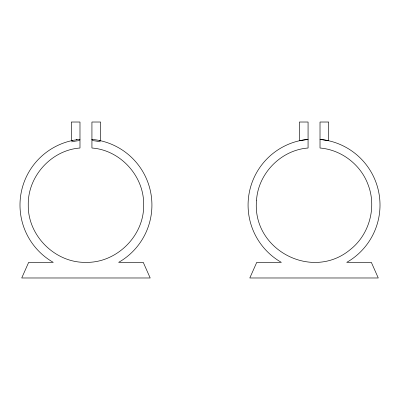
<?xml version="1.0" encoding="UTF-8"?>
<svg xmlns="http://www.w3.org/2000/svg" width="400" height="400" viewBox="0 0 400 400"><rect width="100%" height="100%" fill="white"/><g stroke="black" fill="none" stroke-linecap="round" stroke-linejoin="round"><path stroke-width="0.6" d="M71.78 140.645L72.495 140.49M76.335 139.81L76.94 139.725M79.48 139.425L79.795 139.39M79.68 139.405L79.985 139.375A65.965 65.965 0 0 0 53.25 262.355L28.67 262.355L21.73 277.98L150.19 277.98L143.245 262.355L118.665 262.355A65.965 65.965 0 0 0 91.93 139.375L92.435 139.425M91.93 139.375L92.235 139.405M99.425 140.49L100.135 140.645M100.61 140.75L100.61 122.02L91.93 122.02L91.93 148.02C120.54 150.05 144.35 176.435 143.65 205.07C144.215 235.78 116.625 263.05 85.96 262.355C55.295 263.05 27.7 235.78 28.265 205.07C27.57 176.435 51.38 150.05 79.985 148.02L79.985 122.02L71.305 122.02L71.305 140.75M71.565 141.875A65.145 63.17 -8.4 0 1 79.595 140.57M92.325 140.57A65.145 63.17 8.4 0 1 100.355 141.875M256.54 200.17C251.66 249.65 312.005 281.58 350.32 249.545C369.215 234.72 376.84 207.52 368.21 185.055C360.99 164.805 341.47 149.75 320.015 148.02L320.015 122.02L328.695 122.02L328.695 140.75L320.015 139.375A65.965 65.965 0 0 1 346.75 262.355L371.33 262.355L378.27 277.98L249.81 277.98L256.755 262.355L281.335 262.355A65.965 65.965 0 0 1 308.07 139.375L299.39 140.75L299.39 122.02L308.07 122.02L308.07 148.02C281.18 149.95 258.225 173.315 256.54 200.17"/></g></svg>
